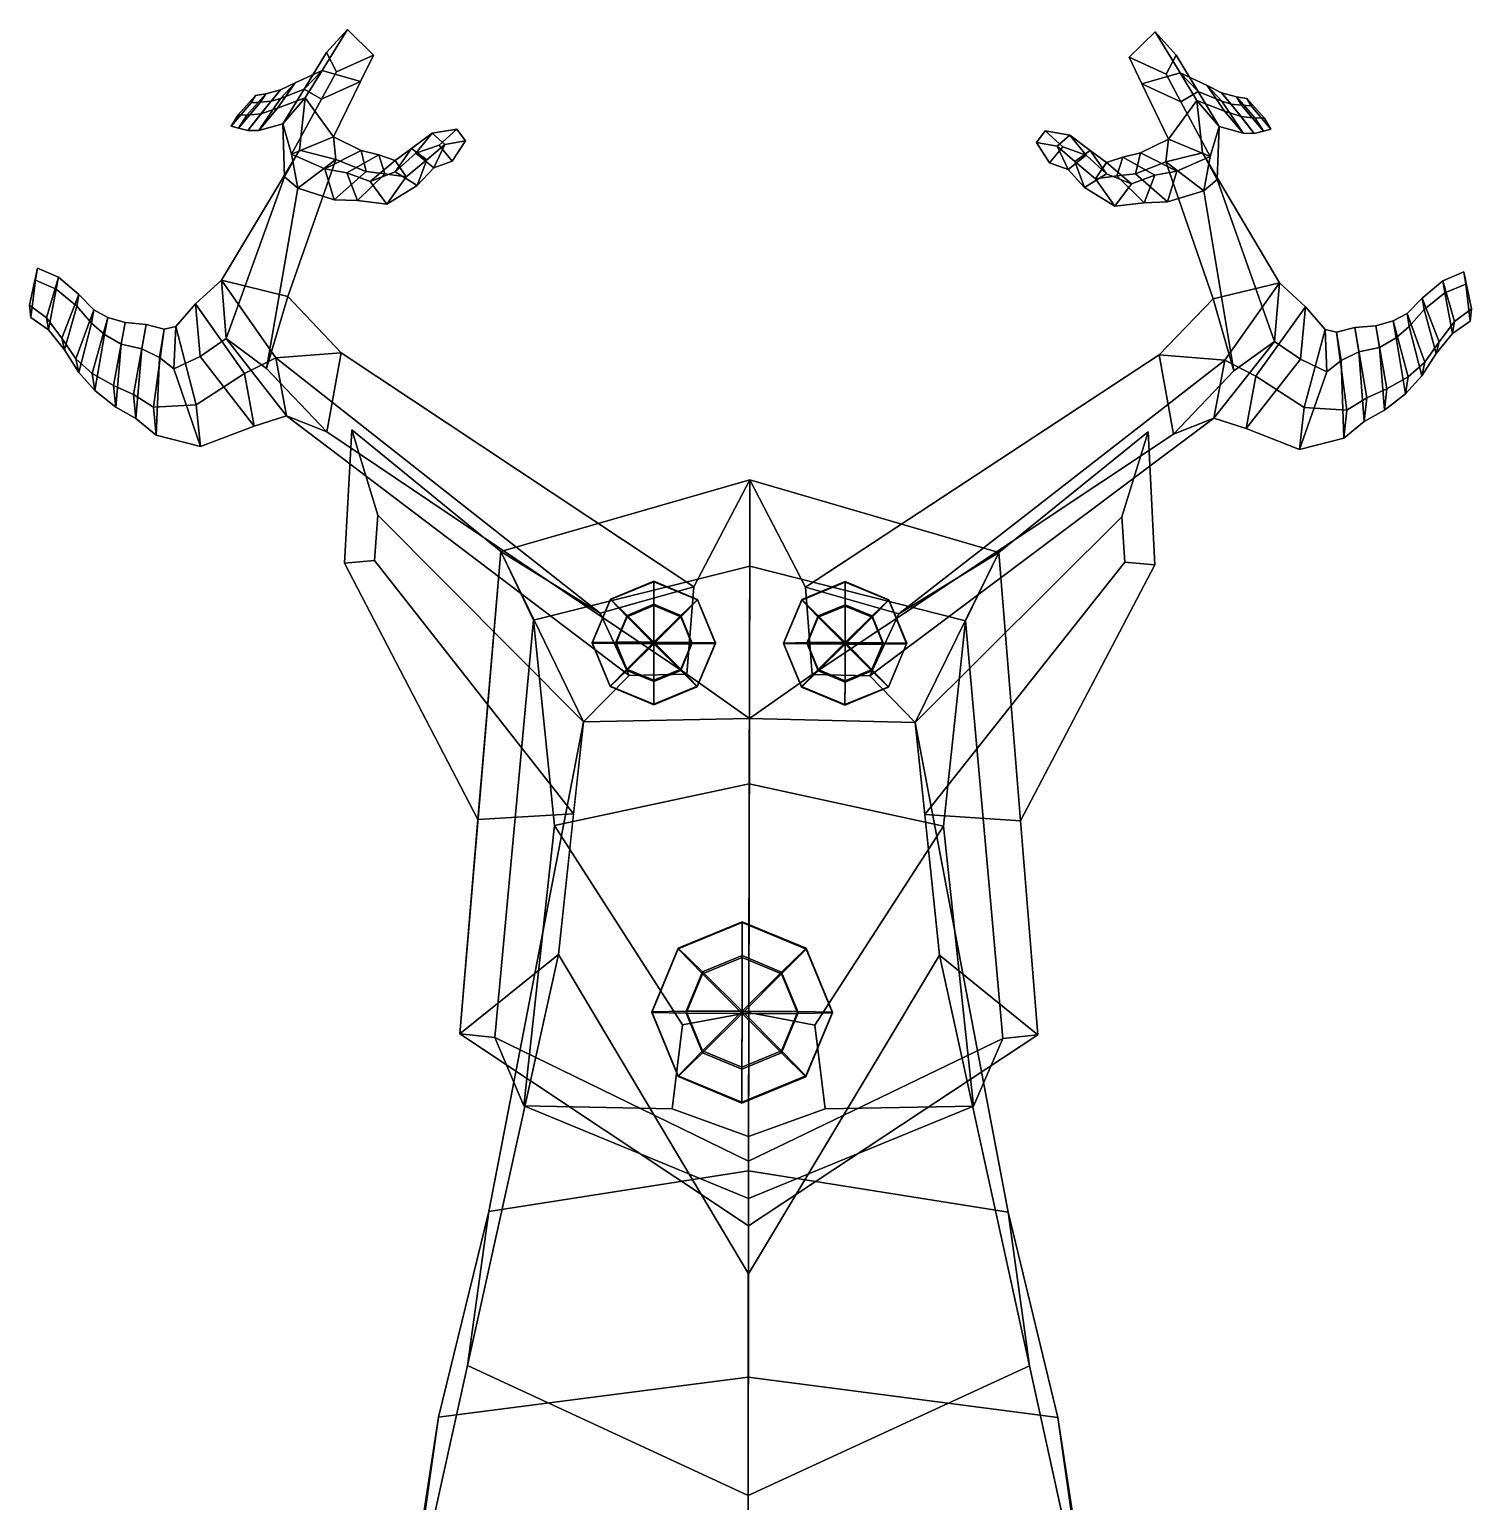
# Model space of a CAD drawing. Extents: x -89 to 89, y -151 to 321.
# Drawn here: x -88.7 to 89.3, y 138.9 to 320.6 of the extents above; entities that cross this region are included whole.
import ezdxf

# ---------------------------------------------------------------- set-up
doc = ezdxf.new("R2010")
doc.units = 0

msp = doc.modelspace()

# ---------------------------------------------------------------- linework, layer by layer
for points in [[(-52.578835, 315.559235, 165.194916), (-49.454323, 320.61853, 161.096985), (-52.056229, 317.762421, 160.235825), (-54.81488, 313.265045, 163.202072)], [(-52.578835, 315.559235, 165.194916), (-47.852501, 314.19809, 164.025726), (-46.247757, 317.461182, 161.570526), (-49.454323, 320.61853, 161.096985)], [(-49.454323, 320.61853, 161.096985), (-46.247757, 317.461182, 161.570526), (-50.83757, 315.393341, 160.120255), (-52.056229, 317.762421, 160.235825)], [(50.259056, 320.317963, 161.057587), (52.842468, 317.44928, 160.195389), (51.608246, 315.090118, 160.081543), (47.031185, 317.183014, 161.534637)], [(53.347134, 315.245483, 165.154816), (50.259056, 320.317963, 161.057587), (47.031185, 317.183014, 161.534637), (48.612766, 313.913757, 163.989624)], [(53.347134, 315.245483, 165.154816), (55.569477, 312.940826, 163.161087), (52.842468, 317.44928, 160.195389), (50.259056, 320.317963, 161.057587)], [(-54.81488, 313.265045, 163.202072), (-52.056229, 317.762421, 160.235825), (-50.83757, 315.393341, 160.120255), (-52.681908, 312.007538, 162.116974)], [(-47.852501, 314.19809, 164.025726), (-52.681908, 312.007538, 162.116974), (-50.83757, 315.393341, 160.120255), (-46.247757, 317.461182, 161.570526)], [(48.612766, 313.913757, 163.989624), (47.031185, 317.183014, 161.534637), (51.608246, 315.090118, 160.081543), (53.429085, 311.697266, 162.078018)], [(55.569477, 312.940826, 163.161087), (53.429085, 311.697266, 162.078018), (51.608246, 315.090118, 160.081543), (52.842468, 317.44928, 160.195389)], [(-54.677979, 312.159485, 167.948425), (-52.578835, 315.559235, 165.194916), (-55.901226, 314.033447, 162.919449), (-58.083767, 310.882629, 165.01384)], [(-52.578835, 315.559235, 165.194916), (-54.81488, 313.265045, 163.202072), (-57.73764, 312.10498, 160.813507), (-55.901226, 314.033447, 162.919449)], [(-51.206501, 307.37616, 169.158234), (-47.852501, 314.19809, 164.025726), (-52.578835, 315.559235, 165.194916), (-54.677979, 312.159485, 167.948425)], [(51.919472, 307.07962, 169.121841), (55.422276, 311.837341, 167.907928), (53.347134, 315.245483, 165.154816), (48.612766, 313.913757, 163.989624)], [(55.422276, 311.837341, 167.907928), (58.821674, 310.542175, 164.971344), (56.661003, 313.701874, 162.877411), (53.347134, 315.245483, 165.154816)], [(53.347134, 315.245483, 165.154816), (56.661003, 313.701874, 162.877411), (58.48621, 311.765076, 160.770813), (55.569477, 312.940826, 163.161087)], [(-61.885632, 310.022827, 158.020035), (-59.526768, 312.651672, 157.80246), (-60.833206, 312.44516, 153.889771), (-62.974499, 310.088745, 153.960861)], [(-60.147625, 310.215973, 162.54071), (-57.712807, 313.150574, 161.582352), (-59.526768, 312.651672, 157.80246), (-61.885632, 310.022827, 158.020035)], [(-59.526768, 312.651672, 157.80246), (-60.183968, 311.625031, 155.338898), (-61.345768, 311.566925, 151.634689), (-60.833206, 312.44516, 153.889771)], [(-54.81488, 313.265045, 163.202072), (-57.448673, 308.970367, 166.034409), (-60.416702, 308.155334, 162.883591), (-57.73764, 312.10498, 160.813507)], [(-57.712807, 313.150574, 161.582352), (-58.873638, 311.748535, 159.129379), (-60.183968, 311.625031, 155.338898), (-59.526768, 312.651672, 157.80246)], [(-58.083767, 310.882629, 165.01384), (-55.901226, 314.033447, 162.919449), (-57.712807, 313.150574, 161.582352), (-60.147625, 310.215973, 162.54071)], [(-55.901226, 314.033447, 162.919449), (-57.73764, 312.10498, 160.813507), (-58.873638, 311.748535, 159.129379), (-57.712807, 313.150574, 161.582352)], [(-56.367519, 305.239929, 166.107712), (-57.448673, 308.970367, 166.034409), (-54.81488, 313.265045, 163.202072), (-52.681908, 312.007538, 162.116974)], [(-51.206501, 307.37616, 169.158234), (-56.367519, 305.239929, 166.107712), (-52.681908, 312.007538, 162.116974), (-47.852501, 314.19809, 164.025726)], [(51.919472, 307.07962, 169.121841), (48.612766, 313.913757, 163.989624), (53.429085, 311.697266, 162.078018), (57.068794, 304.916473, 166.068466)], [(57.068794, 304.916473, 166.068466), (53.429085, 311.697266, 162.078018), (55.569477, 312.940826, 163.161087), (58.173656, 308.635986, 165.993057)], [(55.569477, 312.940826, 163.161087), (58.48621, 311.765076, 160.770813), (61.13842, 307.804932, 162.840439), (58.173656, 308.635986, 165.993057)], [(58.821674, 310.542175, 164.971344), (60.882797, 309.86441, 162.496979), (58.467678, 312.809479, 161.539276), (56.661003, 313.701874, 162.877411)], [(56.661003, 313.701874, 162.877411), (58.467678, 312.809479, 161.539276), (59.620972, 311.402466, 159.085999), (58.48621, 311.765076, 160.770813)], [(60.882797, 309.86441, 162.496979), (62.622433, 309.661499, 157.975143), (60.280846, 312.300598, 157.758255), (58.467678, 312.809479, 161.539276)], [(58.467678, 312.809479, 161.539276), (60.280846, 312.300598, 157.758255), (60.932941, 311.271484, 155.294617), (59.620972, 311.402466, 159.085999)], [(-63.809101, 308.693298, 151.391235), (-62.974499, 310.088745, 153.960861), (-60.833206, 312.44516, 153.889771), (-61.345768, 311.566925, 151.634689)], [(-60.183968, 311.625031, 155.338898), (-62.910023, 308.413055, 155.231567), (-63.809101, 308.693298, 151.391235), (-61.345768, 311.566925, 151.634689)], [(-58.873638, 311.748535, 159.129379), (-61.750893, 308.127899, 159.863159), (-62.910023, 308.413055, 155.231567), (-60.183968, 311.625031, 155.338898)], [(-57.73764, 312.10498, 160.813507), (-60.416702, 308.155334, 162.883591), (-61.750893, 308.127899, 159.863159), (-58.873638, 311.748535, 159.129379)], [(-60.416702, 308.155334, 162.883591), (-58.083767, 310.882629, 165.01384), (-60.147625, 310.215973, 162.54071), (-61.750893, 308.127899, 159.863159)], [(-57.448673, 308.970367, 166.034409), (-54.677979, 312.159485, 167.948425), (-58.083767, 310.882629, 165.01384), (-60.416702, 308.155334, 162.883591)], [(-55.390427, 305.698425, 172.472427), (-54.677979, 312.159485, 167.948425), (-57.448673, 308.970367, 166.034409), (-57.228592, 302.418732, 169.626251)], [(-55.390427, 305.698425, 172.472427), (-50.8848, 304.55246, 171.488922), (-51.206501, 307.37616, 169.158234), (-54.677979, 312.159485, 167.948425)], [(56.090675, 305.379852, 172.433685), (55.422276, 311.837341, 167.907928), (51.919472, 307.07962, 169.121841), (51.578548, 304.260925, 171.453659)], [(56.090675, 305.379852, 172.433685), (57.910053, 302.093933, 169.587402), (58.173656, 308.635986, 165.993057), (55.422276, 311.837341, 167.907928)], [(58.173656, 308.635986, 165.993057), (61.13842, 307.804932, 162.840439), (58.821674, 310.542175, 164.971344), (55.422276, 311.837341, 167.907928)], [(58.48621, 311.765076, 160.770813), (59.620972, 311.402466, 159.085999), (62.474323, 307.769836, 159.819107), (61.13842, 307.804932, 162.840439)], [(59.620972, 311.402466, 159.085999), (60.932941, 311.271484, 155.294617), (63.638195, 308.048065, 155.186569), (62.474323, 307.769836, 159.819107)], [(62.622433, 309.661499, 157.975143), (63.714321, 309.721039, 153.915176), (61.588486, 312.086792, 153.844711), (60.280846, 312.300598, 157.758255)], [(60.280846, 312.300598, 157.758255), (61.588486, 312.086792, 153.844711), (62.09676, 311.206757, 151.589615), (60.932941, 311.271484, 155.294617)], [(60.932941, 311.271484, 155.294617), (62.09676, 311.206757, 151.589615), (64.541496, 308.322754, 151.34552), (63.638195, 308.048065, 155.186569)], [(64.541496, 308.322754, 151.34552), (62.09676, 311.206757, 151.589615), (61.588486, 312.086792, 153.844711), (63.714321, 309.721039, 153.915176)], [(-62.910023, 308.413055, 155.231567), (-61.885632, 310.022827, 158.020035), (-62.974499, 310.088745, 153.960861), (-63.809101, 308.693298, 151.391235)], [(-61.750893, 308.127899, 159.863159), (-60.147625, 310.215973, 162.54071), (-61.885632, 310.022827, 158.020035), (-62.910023, 308.413055, 155.231567)], [(61.13842, 307.804932, 162.840439), (62.474323, 307.769836, 159.819107), (60.882797, 309.86441, 162.496979), (58.821674, 310.542175, 164.971344)], [(62.474323, 307.769836, 159.819107), (63.638195, 308.048065, 155.186569), (62.622433, 309.661499, 157.975143), (60.882797, 309.86441, 162.496979)], [(63.638195, 308.048065, 155.186569), (64.541496, 308.322754, 151.34552), (63.714321, 309.721039, 153.915176), (62.622433, 309.661499, 157.975143)], [(-57.228592, 302.418732, 169.626251), (-57.448673, 308.970367, 166.034409), (-56.367519, 305.239929, 166.107712), (-55.602177, 301.008209, 168.407242)], [(-56.367519, 305.239929, 166.107712), (-51.206501, 307.37616, 169.158234), (-47.755199, 305.6745, 167.696136), (-52.259769, 303.415405, 164.973358)], [(-51.206501, 307.37616, 169.158234), (-50.8848, 304.55246, 171.488922), (-47.139465, 303.076294, 169.648743), (-47.755199, 305.6745, 167.696136)], [(-43.559719, 303.054138, 161.740677), (-41.542686, 305.912262, 164.018616), (-38.988976, 307.799622, 162.097717), (-41.029621, 305.33432, 160.129272)], [(-41.542686, 305.912262, 164.018616), (-39.645752, 304.534088, 164.588745), (-37.450306, 306.406433, 162.735474), (-38.988976, 307.799622, 162.097717)], [(-41.029621, 305.33432, 160.129272), (-38.988976, 307.799622, 162.097717), (-35.969002, 308.310608, 160.337677), (-38.137436, 306.326019, 158.665497)], [(-38.988976, 307.799622, 162.097717), (-37.450306, 306.406433, 162.735474), (-34.895378, 306.874878, 161.114395), (-35.969002, 308.310608, 160.337677)], [(-36.51886, 304.375671, 159.209793), (-38.137436, 306.326019, 158.665497), (-35.969002, 308.310608, 160.337677), (-34.895378, 306.874878, 161.114395)], [(37.219254, 304.166168, 159.184479), (35.6105, 306.672577, 161.089645), (36.693775, 308.100983, 160.311844), (38.850521, 306.105652, 158.638611)], [(39.709309, 307.573029, 162.06987), (36.693775, 308.100983, 160.311844), (35.6105, 306.672577, 161.089645), (38.161388, 306.18985, 162.709045)], [(41.735443, 305.098206, 160.100601), (38.850521, 306.105652, 158.638611), (36.693775, 308.100983, 160.311844), (39.709309, 307.573029, 162.06987)], [(42.249763, 305.672668, 163.989456), (39.709309, 307.573029, 162.06987), (38.161388, 306.18985, 162.709045), (40.343807, 304.30658, 164.561218)], [(44.250126, 302.805817, 161.710907), (41.735443, 305.098206, 160.100601), (39.709309, 307.573029, 162.06987), (42.249763, 305.672668, 163.989456)], [(57.910053, 302.093933, 169.587402), (56.275646, 300.694366, 168.36998), (57.068794, 304.916473, 166.068466), (58.173656, 308.635986, 165.993057)], [(-65.030396, 289.674286, 183.708664), (-56.829594, 287.664795, 185.447632), (-50.8848, 304.55246, 171.488922), (-55.390427, 305.698425, 172.472427)], [(-64.426659, 282.445557, 180.589401), (-65.030396, 289.674286, 183.708664), (-55.390427, 305.698425, 172.472427), (-57.228592, 302.418732, 169.626251)], [(-52.259769, 303.415405, 164.973358), (-47.755199, 305.6745, 167.696136), (-45.583359, 305.131348, 166.570511), (-49.536133, 302.904541, 164.122971)], [(-47.755199, 305.6745, 167.696136), (-47.139465, 303.076294, 169.648743), (-44.834003, 302.779755, 168.235428), (-45.583359, 305.131348, 166.570511)], [(-46.652996, 301.82608, 163.313858), (-43.564384, 304.442108, 165.580505), (-41.542686, 305.912262, 164.018616), (-43.559719, 303.054138, 161.740677)], [(-43.564384, 304.442108, 165.580505), (-42.21994, 302.424286, 166.72229), (-39.645752, 304.534088, 164.588745), (-41.542686, 305.912262, 164.018616)], [(-38.802254, 303.530884, 160.423752), (-41.029621, 305.33432, 160.129272), (-38.137436, 306.326019, 158.665497), (-36.51886, 304.375671, 159.209793)], [(-39.645752, 304.534088, 164.588745), (-40.864483, 301.332092, 161.882584), (-38.802254, 303.530884, 160.423752), (-37.450306, 306.406433, 162.735474)], [(-37.450306, 306.406433, 162.735474), (-38.802254, 303.530884, 160.423752), (-36.51886, 304.375671, 159.209793), (-34.895378, 306.874878, 161.114395)], [(38.161388, 306.18985, 162.709045), (35.6105, 306.672577, 161.089645), (37.219254, 304.166168, 159.184479), (39.496536, 303.309052, 160.397095)], [(39.496536, 303.309052, 160.397095), (37.219254, 304.166168, 159.184479), (38.850521, 306.105652, 158.638611), (41.735443, 305.098206, 160.100601)], [(40.343807, 304.30658, 164.561218), (38.161388, 306.18985, 162.709045), (39.496536, 303.309052, 160.397095), (41.544071, 301.100677, 161.855072)], [(44.261185, 304.192413, 165.550323), (42.249763, 305.672668, 163.989456), (40.343807, 304.30658, 164.561218), (42.903439, 302.184143, 166.693573)], [(47.334721, 301.561615, 163.282333), (44.250126, 302.805817, 161.710907), (42.249763, 305.672668, 163.989456), (44.261185, 304.192413, 165.550323)], [(48.458385, 305.399628, 167.662704), (46.283855, 304.869476, 166.538757), (45.518761, 302.524475, 168.204849), (47.82518, 302.807648, 169.616501)], [(52.95034, 303.117462, 164.937561), (50.224064, 302.622681, 164.089172), (46.283855, 304.869476, 166.538757), (48.458385, 305.399628, 167.662704)], [(51.919472, 307.07962, 169.121841), (48.458385, 305.399628, 167.662704), (47.82518, 302.807648, 169.616501), (51.578548, 304.260925, 171.453659)], [(57.068794, 304.916473, 166.068466), (52.95034, 303.117462, 164.937561), (48.458385, 305.399628, 167.662704), (51.919472, 307.07962, 169.121841)], [(65.627106, 289.324036, 183.66951), (56.090675, 305.379852, 172.433685), (51.578548, 304.260925, 171.453659), (57.413879, 287.361176, 185.414047)], [(64.983475, 282.109528, 180.553314), (57.910053, 302.093933, 169.587402), (56.090675, 305.379852, 172.433685), (65.627106, 289.324036, 183.66951)], [(-59.443176, 278.754913, 180.513336), (-55.602177, 301.008209, 168.407242), (-50.8848, 304.55246, 171.488922), (-56.829594, 287.664795, 185.447632)], [(-55.602177, 301.008209, 168.407242), (-56.367519, 305.239929, 166.107712), (-52.259769, 303.415405, 164.973358), (-51.117065, 299.601807, 166.820999)], [(-50.8848, 304.55246, 171.488922), (-55.602177, 301.008209, 168.407242), (-51.117065, 299.601807, 166.820999), (-47.139465, 303.076294, 169.648743)], [(-49.536133, 302.904541, 164.122971), (-45.583359, 305.131348, 166.570511), (-43.564384, 304.442108, 165.580505), (-46.652996, 301.82608, 163.313858)], [(-45.583359, 305.131348, 166.570511), (-44.834003, 302.779755, 168.235428), (-42.21994, 302.424286, 166.72229), (-43.564384, 304.442108, 165.580505)], [(-42.21994, 302.424286, 166.72229), (-44.597202, 299.053223, 164.168045), (-40.864483, 301.332092, 161.882584), (-39.645752, 304.534088, 164.588745)], [(-40.864483, 301.332092, 161.882584), (-43.559719, 303.054138, 161.740677), (-41.029621, 305.33432, 160.129272), (-38.802254, 303.530884, 160.423752)], [(41.544071, 301.100677, 161.855072), (39.496536, 303.309052, 160.397095), (41.735443, 305.098206, 160.100601), (44.250126, 302.805817, 161.710907)], [(42.903439, 302.184143, 166.693573), (40.343807, 304.30658, 164.561218), (41.544071, 301.100677, 161.855072), (45.261261, 298.80307, 164.138672)], [(46.283855, 304.869476, 166.538757), (44.261185, 304.192413, 165.550323), (42.903439, 302.184143, 166.693573), (45.518761, 302.524475, 168.204849)], [(50.224064, 302.622681, 164.089172), (47.334721, 301.561615, 163.282333), (44.261185, 304.192413, 165.550323), (46.283855, 304.869476, 166.538757)], [(51.578548, 304.260925, 171.453659), (47.82518, 302.807648, 169.616501), (51.782856, 299.314728, 166.78717), (56.275646, 300.694366, 168.36998)], [(59.979404, 278.449951, 180.481262), (57.413879, 287.361176, 185.414047), (51.578548, 304.260925, 171.453659), (56.275646, 300.694366, 168.36998)], [(56.275646, 300.694366, 168.36998), (51.782856, 299.314728, 166.78717), (52.95034, 303.117462, 164.937561), (57.068794, 304.916473, 166.068466)], [(-64.426659, 282.445557, 180.589401), (-57.228592, 302.418732, 169.626251), (-55.602177, 301.008209, 168.407242), (-59.443176, 278.754913, 180.513336)], [(-51.117065, 299.601807, 166.820999), (-52.259769, 303.415405, 164.973358), (-49.536133, 302.904541, 164.122971), (-48.240219, 299.498474, 165.64711)], [(-47.139465, 303.076294, 169.648743), (-51.117065, 299.601807, 166.820999), (-48.240219, 299.498474, 165.64711), (-44.834003, 302.779755, 168.235428)], [(-48.240219, 299.498474, 165.64711), (-49.536133, 302.904541, 164.122971), (-46.652996, 301.82608, 163.313858), (-44.597202, 299.053223, 164.168045)], [(-44.834003, 302.779755, 168.235428), (-48.240219, 299.498474, 165.64711), (-44.597202, 299.053223, 164.168045), (-42.21994, 302.424286, 166.72229)], [(-44.597202, 299.053223, 164.168045), (-46.652996, 301.82608, 163.313858), (-43.559719, 303.054138, 161.740677), (-40.864483, 301.332092, 161.882584)], [(45.261261, 298.80307, 164.138672), (41.544071, 301.100677, 161.855072), (44.250126, 302.805817, 161.710907), (47.334721, 301.561615, 163.282333)], [(45.518761, 302.524475, 168.204849), (42.903439, 302.184143, 166.693573), (45.261261, 298.80307, 164.138672), (48.906101, 299.22757, 165.615204)], [(48.906101, 299.22757, 165.615204), (45.261261, 298.80307, 164.138672), (47.334721, 301.561615, 163.282333), (50.224064, 302.622681, 164.089172)], [(47.82518, 302.807648, 169.616501), (45.518761, 302.524475, 168.204849), (48.906101, 299.22757, 165.615204), (51.782856, 299.314728, 166.78717)], [(51.782856, 299.314728, 166.78717), (48.906101, 299.22757, 165.615204), (50.224064, 302.622681, 164.089172), (52.95034, 303.117462, 164.937561)], [(64.983475, 282.109528, 180.553314), (59.979404, 278.449951, 180.481262), (56.275646, 300.694366, 168.36998), (57.910053, 302.093933, 169.587402)], [(-88.72921, 286.576263, 157.649155), (-87.727791, 291.159851, 157.286102), (-88.000633, 289.647186, 155.003967), (-88.547554, 285.069702, 155.075562)], [(-86.63237, 285.02887, 160.738403), (-85.151306, 290.043121, 160.717484), (-87.727791, 291.159851, 157.286102), (-88.72921, 286.576263, 157.649155)], [(-85.151306, 290.043121, 160.717484), (-85.426353, 288.54364, 158.067795), (-88.000633, 289.647186, 155.003967), (-87.727791, 291.159851, 157.286102)], [(-85.426353, 288.54364, 158.067795), (-86.38575, 283.519196, 157.792557), (-88.547554, 285.069702, 155.075562), (-88.000633, 289.647186, 155.003967)], [(-84.74025, 282.497192, 164.409348), (-82.641449, 287.889801, 164.919449), (-85.151306, 290.043121, 160.717484), (-86.63237, 285.02887, 160.738403)], [(-82.641449, 287.889801, 164.919449), (-82.881332, 286.473297, 161.841919), (-85.426353, 288.54364, 158.067795), (-85.151306, 290.043121, 160.717484)], [(-58.329029, 280.076691, 190.416092), (-65.030396, 289.674286, 183.708664), (-68.218842, 286.749573, 182.323441), (-62.173672, 278.123352, 188.363007)], [(-65.030396, 289.674286, 183.708664), (-64.426659, 282.445557, 180.589401), (-67.670708, 280.24176, 179.521393), (-68.218842, 286.749573, 182.323441)], [(-58.329029, 280.076691, 190.416092), (-50.222656, 280.701721, 190.817795), (-56.829594, 287.664795, 185.447632), (-65.030396, 289.674286, 183.708664)], [(58.867928, 279.775391, 190.38414), (65.627106, 289.324036, 183.66951), (57.413879, 287.361176, 185.414047), (50.76495, 280.441376, 190.790085)], [(58.867928, 279.775391, 190.38414), (62.702698, 277.805267, 188.329666), (68.799294, 286.386963, 182.283539), (65.627106, 289.324036, 183.66951)], [(65.627106, 289.324036, 183.66951), (68.799294, 286.386963, 182.283539), (68.215591, 279.892456, 179.484329), (64.983475, 282.109528, 180.553314)], [(85.304939, 282.056091, 164.36203), (87.213493, 284.572876, 160.688812), (85.762001, 289.584991, 160.666245), (83.237251, 287.449127, 164.870728)], [(83.237251, 287.449127, 164.870728), (85.762001, 289.584991, 160.666245), (86.029518, 288.087036, 158.017136), (83.470398, 286.034149, 161.793762)], [(87.213493, 284.572876, 160.688812), (89.320915, 286.10611, 157.597595), (88.346931, 290.68573, 157.232773), (85.762001, 289.584991, 160.666245)], [(85.762001, 289.584991, 160.666245), (88.346931, 290.68573, 157.232773), (88.611931, 289.174713, 154.951248), (86.029518, 288.087036, 158.017136)], [(86.029518, 288.087036, 158.017136), (88.611931, 289.174713, 154.951248), (89.131714, 284.60376, 155.024887), (86.959557, 283.067596, 157.743851)], [(89.320915, 286.10611, 157.597595), (89.131714, 284.60376, 155.024887), (88.611931, 289.174713, 154.951248), (88.346931, 290.68573, 157.232773)], [(-82.881332, 286.473297, 161.841919), (-84.38224, 281.042358, 161.039413), (-86.38575, 283.519196, 157.792557), (-85.426353, 288.54364, 158.067795)], [(-83.002647, 279.948334, 167.966888), (-80.768929, 285.987671, 168.411423), (-82.641449, 287.889801, 164.919449), (-84.74025, 282.497192, 164.409348)], [(-80.768929, 285.987671, 168.411423), (-81.053062, 284.356903, 165.020096), (-82.881332, 286.473297, 161.841919), (-82.641449, 287.889801, 164.919449)], [(-50.222656, 280.701721, 190.817795), (-52.016289, 270.926941, 184.702454), (-59.443176, 278.754913, 180.513336), (-56.829594, 287.664795, 185.447632)], [(50.76495, 280.441376, 190.790085), (57.413879, 287.361176, 185.414047), (59.979404, 278.449951, 180.481262), (52.508068, 270.669678, 184.676605)], [(83.55114, 279.521149, 167.921707), (85.304939, 282.056091, 164.36203), (83.237251, 287.449127, 164.870728), (81.351868, 285.560425, 168.36467)], [(81.351868, 285.560425, 168.36467), (83.237251, 287.449127, 164.870728), (83.470398, 286.034149, 161.793762), (81.628235, 283.931305, 164.973969)], [(83.470398, 286.034149, 161.793762), (86.029518, 288.087036, 158.017136), (86.959557, 283.067596, 157.743851), (84.940231, 280.606079, 160.993011)], [(-86.38575, 283.519196, 157.792557), (-86.63237, 285.02887, 160.738403), (-88.72921, 286.576263, 157.649155), (-88.547554, 285.069702, 155.075562)], [(-81.053062, 284.356903, 165.020096), (-82.626167, 278.281586, 164.242462), (-84.38224, 281.042358, 161.039413), (-82.881332, 286.473297, 161.841919)], [(-80.970772, 278.148468, 171.218933), (-79.060997, 285.059387, 171.058777), (-80.768929, 285.987671, 168.411423), (-83.002647, 279.948334, 167.966888)], [(-79.060997, 285.059387, 171.058777), (-79.450218, 282.940552, 167.46109), (-81.053062, 284.356903, 165.020096), (-80.768929, 285.987671, 168.411423)], [(-68.218842, 286.749573, 182.323441), (-67.670708, 280.24176, 179.521393), (-70.921997, 278.701263, 177.930908), (-70.674255, 283.961761, 181.557922)], [(-62.173672, 278.123352, 188.363007), (-68.218842, 286.749573, 182.323441), (-70.674255, 283.961761, 181.557922), (-68.124374, 274.276947, 185.932877)], [(62.702698, 277.805267, 188.329666), (68.63343, 273.934906, 185.897812), (71.239113, 283.59079, 181.517746), (68.799294, 286.386963, 182.283539)], [(68.799294, 286.386963, 182.283539), (71.239113, 283.59079, 181.517746), (71.458984, 278.337921, 177.892715), (68.215591, 279.892456, 179.484329)], [(81.507652, 277.735077, 171.175659), (83.55114, 279.521149, 167.921707), (81.351868, 285.560425, 168.36467), (79.637245, 284.642761, 171.013428)], [(79.637245, 284.642761, 171.013428), (81.351868, 285.560425, 168.36467), (81.628235, 283.931305, 164.973969), (80.01606, 282.525909, 167.416504)], [(81.628235, 283.931305, 164.973969), (83.470398, 286.034149, 161.793762), (84.940231, 280.606079, 160.993011), (83.167007, 277.85965, 164.198273)], [(86.959557, 283.067596, 157.743851), (89.131714, 284.60376, 155.024887), (89.320915, 286.10611, 157.597595), (87.213493, 284.572876, 160.688812)], [(-84.38224, 281.042358, 161.039413), (-84.74025, 282.497192, 164.409348), (-86.63237, 285.02887, 160.738403), (-86.38575, 283.519196, 157.792557)], [(-79.450218, 282.940552, 167.46109), (-80.649712, 276.021942, 167.205612), (-82.626167, 278.281586, 164.242462), (-81.053062, 284.356903, 165.020096)], [(-78.337883, 276.657898, 174.77124), (-76.928848, 284.450226, 173.882416), (-79.060997, 285.059387, 171.058777), (-80.970772, 278.148468, 171.218933)], [(-76.928848, 284.450226, 173.882416), (-77.401283, 281.757843, 170.108704), (-79.450218, 282.940552, 167.46109), (-79.060997, 285.059387, 171.058777)], [(-75.891518, 275.540009, 177.887329), (-74.325867, 284.197998, 176.899719), (-76.928848, 284.450226, 173.882416), (-78.337883, 276.657898, 174.77124)], [(-74.325867, 284.197998, 176.899719), (-74.85083, 281.206543, 172.706696), (-77.401283, 281.757843, 170.108704), (-76.928848, 284.450226, 173.882416)], [(-73.398621, 273.977081, 181.397995), (-72.087601, 283.612701, 179.913422), (-74.325867, 284.197998, 176.899719), (-75.891518, 275.540009, 177.887329)], [(-72.087601, 283.612701, 179.913422), (-72.675049, 280.102753, 175.393356), (-74.85083, 281.206543, 172.706696), (-74.325867, 284.197998, 176.899719)], [(-68.124374, 274.276947, 185.932877), (-70.674255, 283.961761, 181.557922), (-72.087601, 283.612701, 179.913422), (-73.398621, 273.977081, 181.397995)], [(-70.674255, 283.961761, 181.557922), (-70.921997, 278.701263, 177.930908), (-72.675049, 280.102753, 175.393356), (-72.087601, 283.612701, 179.913422)], [(68.63343, 273.934906, 185.897812), (73.907997, 273.609253, 181.360367), (72.651268, 283.234985, 179.872604), (71.239113, 283.59079, 181.517746)], [(71.239113, 283.59079, 181.517746), (72.651268, 283.234985, 179.872604), (73.221046, 279.728027, 175.353683), (71.458984, 278.337921, 177.892715)], [(73.907997, 273.609253, 181.360367), (76.41095, 275.157013, 177.847794), (74.894325, 283.807617, 176.857407), (72.651268, 283.234985, 179.872604)], [(72.651268, 283.234985, 179.872604), (74.894325, 283.807617, 176.857407), (75.404305, 280.818817, 172.665375), (73.221046, 279.728027, 175.353683)], [(76.41095, 275.157013, 177.847794), (78.864868, 276.260559, 174.729996), (77.500214, 284.045868, 173.838531), (74.894325, 283.807617, 176.857407)], [(74.894325, 283.807617, 176.857407), (77.500214, 284.045868, 173.838531), (77.959099, 281.355988, 170.065765), (75.404305, 280.818817, 172.665375)], [(78.864868, 276.260559, 174.729996), (81.507652, 277.735077, 171.175659), (79.637245, 284.642761, 171.013428), (77.500214, 284.045868, 173.838531)], [(77.500214, 284.045868, 173.838531), (79.637245, 284.642761, 171.013428), (80.01606, 282.525909, 167.416504), (77.959099, 281.355988, 170.065765)], [(80.01606, 282.525909, 167.416504), (81.628235, 283.931305, 164.973969), (83.167007, 277.85965, 164.198273), (81.176575, 275.614349, 167.163467)], [(84.940231, 280.606079, 160.993011), (86.959557, 283.067596, 157.743851), (87.213493, 284.572876, 160.688812), (85.304939, 282.056091, 164.36203)], [(-82.626167, 278.281586, 164.242462), (-83.002647, 279.948334, 167.966888), (-84.74025, 282.497192, 164.409348), (-84.38224, 281.042358, 161.039413)], [(-77.401283, 281.757843, 170.108704), (-78.054375, 273.987183, 170.483551), (-80.649712, 276.021942, 167.205612), (-79.450218, 282.940552, 167.46109)], [(-74.85083, 281.206543, 172.706696), (-75.576515, 272.572662, 173.123215), (-78.054375, 273.987183, 170.483551), (-77.401283, 281.757843, 170.108704)], [(-64.426659, 282.445557, 180.589401), (-57.007404, 272.89505, 185.926865), (-60.980515, 271.657379, 184.327469), (-67.670708, 280.24176, 179.521393)], [(-57.007404, 272.89505, 185.926865), (-64.426659, 282.445557, 180.589401), (-59.443176, 278.754913, 180.513336), (-52.016289, 270.926941, 184.702454)], [(57.509144, 272.610504, 185.897919), (52.508068, 270.669678, 184.676605), (59.979404, 278.449951, 180.481262), (64.983475, 282.109528, 180.553314)], [(64.983475, 282.109528, 180.553314), (68.215591, 279.892456, 179.484329), (61.47625, 271.35495, 184.296951), (57.509144, 272.610504, 185.897919)], [(77.959099, 281.355988, 170.065765), (80.01606, 282.525909, 167.416504), (81.176575, 275.614349, 167.163467), (78.568581, 273.596375, 170.443619)], [(83.167007, 277.85965, 164.198273), (84.940231, 280.606079, 160.993011), (85.304939, 282.056091, 164.36203), (83.55114, 279.521149, 167.921707)], [(-80.649712, 276.021942, 167.205612), (-80.970772, 278.148468, 171.218933), (-83.002647, 279.948334, 167.966888), (-82.626167, 278.281586, 164.242462)], [(-72.675049, 280.102753, 175.393356), (-73.074211, 270.508057, 176.213715), (-75.576515, 272.572662, 173.123215), (-74.85083, 281.206543, 172.706696)], [(-70.921997, 278.701263, 177.930908), (-67.59137, 269.10849, 181.329071), (-73.074211, 270.508057, 176.213715), (-72.675049, 280.102753, 175.393356)], [(-67.670708, 280.24176, 179.521393), (-60.980515, 271.657379, 184.327469), (-67.59137, 269.10849, 181.329071), (-70.921997, 278.701263, 177.930908)], [(-57.007404, 272.89505, 185.926865), (-58.329029, 280.076691, 190.416092), (-62.173672, 278.123352, 188.363007), (-60.980515, 271.657379, 184.327469)], [(-58.329029, 280.076691, 190.416092), (-18.24991, 248.562119, 206.808167), (-6.712214, 251.803436, 206.900864), (-50.222656, 280.701721, 190.817795)], [(-18.24991, 248.562119, 206.808167), (-58.329029, 280.076691, 190.416092), (-57.007404, 272.89505, 185.926865), (-14.67393, 240.870224, 199.302902)], [(-6.712214, 251.803436, 206.900864), (-7.556088, 241.030151, 196.368317), (-52.016289, 270.926941, 184.702454), (-50.222656, 280.701721, 190.817795)], [(7.09971, 251.772583, 206.898117), (50.76495, 280.441376, 190.790085), (52.508068, 270.669678, 184.676605), (7.897218, 240.997772, 196.365631)], [(7.09971, 251.772583, 206.898117), (18.62212, 248.481323, 206.801102), (58.867928, 279.775391, 190.38414), (50.76495, 280.441376, 190.790085)], [(68.215591, 279.892456, 179.484329), (71.458984, 278.337921, 177.892715), (68.074707, 268.777588, 181.296204), (61.47625, 271.35495, 184.296951)], [(73.221046, 279.728027, 175.353683), (75.404305, 280.818817, 172.665375), (76.081863, 272.196747, 173.085114), (73.567101, 270.148132, 176.177673)], [(75.404305, 280.818817, 172.665375), (77.959099, 281.355988, 170.065765), (78.568581, 273.596375, 170.443619), (76.081863, 272.196747, 173.085114)], [(-78.054375, 273.987183, 170.483551), (-78.337883, 276.657898, 174.77124), (-80.970772, 278.148468, 171.218933), (-80.649712, 276.021942, 167.205612)], [(-60.980515, 271.657379, 184.327469), (-62.173672, 278.123352, 188.363007), (-68.124374, 274.276947, 185.932877), (-67.59137, 269.10849, 181.329071)], [(18.62212, 248.481323, 206.801102), (15.013423, 240.808105, 199.29776), (57.509144, 272.610504, 185.897919), (58.867928, 279.775391, 190.38414)], [(57.509144, 272.610504, 185.897919), (61.47625, 271.35495, 184.296951), (62.702698, 277.805267, 188.329666), (58.867928, 279.775391, 190.38414)], [(71.458984, 278.337921, 177.892715), (73.221046, 279.728027, 175.353683), (73.567101, 270.148132, 176.177673), (68.074707, 268.777588, 181.296204)], [(81.176575, 275.614349, 167.163467), (83.167007, 277.85965, 164.198273), (83.55114, 279.521149, 167.921707), (81.507652, 277.735077, 171.175659)], [(-75.576515, 272.572662, 173.123215), (-75.891518, 275.540009, 177.887329), (-78.337883, 276.657898, 174.77124), (-78.054375, 273.987183, 170.483551)], [(61.47625, 271.35495, 184.296951), (68.074707, 268.777588, 181.296204), (68.63343, 273.934906, 185.897812), (62.702698, 277.805267, 188.329666)], [(76.081863, 272.196747, 173.085114), (78.568581, 273.596375, 170.443619), (78.864868, 276.260559, 174.729996), (76.41095, 275.157013, 177.847794)], [(78.568581, 273.596375, 170.443619), (81.176575, 275.614349, 167.163467), (81.507652, 277.735077, 171.175659), (78.864868, 276.260559, 174.729996)], [(-73.074211, 270.508057, 176.213715), (-73.398621, 273.977081, 181.397995), (-75.891518, 275.540009, 177.887329), (-75.576515, 272.572662, 173.123215)], [(73.567101, 270.148132, 176.177673), (76.081863, 272.196747, 173.085114), (76.41095, 275.157013, 177.847794), (73.907997, 273.609253, 181.360367)], [(-67.59137, 269.10849, 181.329071), (-68.124374, 274.276947, 185.932877), (-73.398621, 273.977081, 181.397995), (-73.074211, 270.508057, 176.213715)], [(-14.67393, 240.870224, 199.302902), (-57.007404, 272.89505, 185.926865), (-52.016289, 270.926941, 184.702454), (-7.556088, 241.030151, 196.368317)], [(68.074707, 268.777588, 181.296204), (73.567101, 270.148132, 176.177673), (73.907997, 273.609253, 181.360367), (68.63343, 273.934906, 185.897812)], [(-48.92466, 271.171539, 199.18132), (-45.722515, 260.669952, 194.030853), (-46.112789, 255.042694, 193.974091), (-49.822807, 254.7397, 198.995392)], [(-49.822807, 254.7397, 198.995392), (-33.358509, 223.057709, 216.257721), (-30.547281, 256.166626, 216.596375), (-48.92466, 271.171539, 199.18132)], [(-45.722515, 260.669952, 194.030853), (-48.92466, 271.171539, 199.18132), (-30.547281, 256.166626, 216.596375), (-20.327011, 235.11969, 196.834991)], [(15.013423, 240.808105, 199.29776), (7.897218, 240.997772, 196.365631), (52.508068, 270.669678, 184.676605), (57.509144, 272.610504, 185.897919)], [(46.157459, 260.455017, 194.010559), (20.641865, 235.037033, 196.828415), (30.951923, 256.02597, 216.583435), (49.411549, 270.928955, 199.156876)], [(50.226639, 254.512985, 198.974777), (49.411549, 270.928955, 199.156876), (30.951923, 256.02597, 216.583435), (33.6189, 222.932938, 216.248657)], [(49.411549, 270.928955, 199.156876), (50.226639, 254.512985, 198.974777), (46.519901, 254.832458, 193.954941), (46.157459, 260.455017, 194.010559)], [(-18.24991, 248.562119, 206.808167), (-30.547281, 256.166626, 216.596375), (0.224236, 265.029144, 216.843307), (-6.712214, 251.803436, 206.900864)], [(-30.547281, 256.166626, 216.596375), (-26.49415, 247.701859, 240.295471), (0.19398, 254.370483, 240.374619), (0.224236, 265.029144, 216.843307)], [(-7.556088, 241.030151, 196.368317), (-6.712214, 251.803436, 206.900864), (0.224236, 265.029144, 216.843307), (0.159488, 235.552734, 189.112534)], [(7.897218, 240.997772, 196.365631), (0.159488, 235.552734, 189.112534), (0.224236, 265.029144, 216.843307), (7.09971, 251.772583, 206.898117)], [(30.951923, 256.02597, 216.583435), (0.224236, 265.029144, 216.843307), (0.19398, 254.370483, 240.374619), (26.851463, 247.585297, 240.285309)], [(18.62212, 248.481323, 206.801102), (7.09971, 251.772583, 206.898117), (0.224236, 265.029144, 216.843307), (30.951923, 256.02597, 216.583435)], [(-46.112789, 255.042694, 193.974091), (-45.722515, 260.669952, 194.030853), (-20.327011, 235.11969, 196.834991), (-21.553038, 223.783386, 196.745865)], [(46.519901, 254.832458, 193.954941), (21.820717, 223.702301, 196.739944), (20.641865, 235.037033, 196.828415), (46.157459, 260.455017, 194.010559)], [(-49.822807, 254.7397, 198.995392), (-46.112789, 255.042694, 193.974091), (-21.553038, 223.783386, 196.745865), (-33.358509, 223.057709, 216.257721)], [(-30.547281, 256.166626, 216.596375), (-35.594734, 196.599731, 215.983566), (-31.272024, 196.151733, 239.640945), (-26.49415, 247.701859, 240.295471)], [(-14.67393, 240.870224, 199.302902), (-20.327011, 235.11969, 196.834991), (-30.547281, 256.166626, 216.596375), (-18.24991, 248.562119, 206.808167)], [(15.013423, 240.808105, 199.29776), (18.62212, 248.481323, 206.801102), (30.951923, 256.02597, 216.583435), (20.641865, 235.037033, 196.828415)], [(50.226639, 254.512985, 198.974777), (33.6189, 222.932938, 216.248657), (21.820717, 223.702301, 196.739944), (46.519901, 254.832458, 193.954941)], [(30.951923, 256.02597, 216.583435), (26.851463, 247.585297, 240.285309), (31.434366, 196.057449, 239.635513), (35.761612, 196.492294, 215.977371)], [(0.19398, 254.370483, 240.374619), (-26.49415, 247.701859, 240.295471), (-23.885765, 222.34462, 268.879456), (0.132726, 227.479858, 269.085236)], [(0.19398, 254.370483, 240.374619), (0.132726, 227.479858, 269.085236), (24.131779, 222.255219, 268.872955), (26.851463, 247.585297, 240.285309)], [(-16.998417, 250.221497, 253.554672), (-11.619792, 252.433685, 253.581558), (-11.618793, 252.495468, 248.649567), (-16.997444, 250.28334, 248.622711)], [(-14.9509, 248.11586, 257.518555), (-11.62684, 249.483109, 257.535187), (-11.619792, 252.433685, 253.581558), (-16.998417, 250.221497, 253.554672)], [(-14.948418, 248.277893, 244.606445), (-16.997444, 250.28334, 248.622711), (-11.618793, 252.495468, 248.649567), (-11.624314, 249.645096, 244.623077)], [(-8.308621, 248.101273, 257.517273), (-6.250793, 250.197662, 253.552551), (-11.619792, 252.433685, 253.581558), (-11.62684, 249.483109, 257.535187)], [(-8.306138, 248.263336, 244.605179), (-11.624314, 249.645096, 244.623077), (-11.618793, 252.495468, 248.649567), (-6.249821, 250.259491, 248.620605)], [(-6.250793, 250.197662, 253.552551), (-6.249821, 250.259491, 248.620605), (-11.618793, 252.495468, 248.649567), (-11.619792, 252.433685, 253.581558)], [(6.615076, 250.169113, 253.550018), (11.994088, 252.380585, 253.576782), (11.995088, 252.442413, 248.644791), (6.616049, 250.230957, 248.618073)], [(8.662245, 248.064056, 257.514008), (11.986541, 249.430923, 257.530579), (11.994088, 252.380585, 253.576782), (6.615076, 250.169113, 253.550018)], [(8.664728, 248.226105, 244.601913), (6.616049, 250.230957, 248.618073), (11.995088, 252.442413, 248.644791), (11.989066, 249.592896, 244.618454)], [(15.304524, 248.049469, 257.512756), (17.3627, 250.145248, 253.547897), (11.994088, 252.380585, 253.576782), (11.986541, 249.430923, 257.530579)], [(15.307007, 248.211548, 244.600632), (11.989066, 249.592896, 244.618454), (11.995088, 252.442413, 248.644791), (17.363672, 250.207092, 248.615952)], [(17.3627, 250.145248, 253.547897), (17.363672, 250.207092, 248.615952), (11.995088, 252.442413, 248.644791), (11.994088, 252.380585, 253.576782)], [(-19.235403, 244.856674, 253.487503), (-16.998417, 250.221497, 253.554672), (-16.997444, 250.28334, 248.622711), (-19.234493, 244.91861, 248.555573)], [(-16.333418, 244.800293, 257.477051), (-14.9509, 248.11586, 257.518555), (-16.998417, 250.221497, 253.554672), (-19.235403, 244.856674, 253.487503)], [(-19.234493, 244.91861, 248.555573), (-16.997444, 250.28334, 248.622711), (-14.948418, 248.277893, 244.606445), (-16.331036, 244.962524, 244.564972)], [(-11.637, 244.771057, 259.000244), (-11.62684, 249.483109, 257.535187), (-14.9509, 248.11586, 257.518555)], [(-11.634057, 244.971588, 243.040039), (-14.948418, 248.277893, 244.606445), (-11.624314, 249.645096, 244.623077)], [(-11.637, 244.771057, 259.000244), (-8.308621, 248.101273, 257.517273), (-11.62684, 249.483109, 257.535187)], [(-11.634057, 244.971588, 243.040039), (-11.624314, 249.645096, 244.623077), (-8.306138, 248.263336, 244.605179)], [(-6.940018, 244.78009, 257.475311), (-4.036561, 244.823959, 253.484711), (-6.250793, 250.197662, 253.552551), (-8.308621, 248.101273, 257.517273)], [(-4.035652, 244.885941, 248.55278), (-6.937637, 244.942291, 244.563232), (-8.306138, 248.263336, 244.605179), (-6.249821, 250.259491, 248.620605)], [(-4.036561, 244.823959, 253.484711), (-4.035652, 244.885941, 248.55278), (-6.249821, 250.259491, 248.620605), (-6.250793, 250.197662, 253.552551)], [(4.377185, 244.805878, 253.483154), (6.615076, 250.169113, 253.550018), (6.616049, 250.230957, 248.618073), (4.378094, 244.867844, 248.551224)], [(7.27917, 244.749481, 257.472687), (8.662245, 248.064056, 257.514008), (6.615076, 250.169113, 253.550018), (4.377185, 244.805878, 253.483154)], [(4.378094, 244.867844, 248.551224), (6.616049, 250.230957, 248.618073), (8.664728, 248.226105, 244.601913), (7.281551, 244.911728, 244.560623)], [(11.97559, 244.720215, 258.995911), (11.986541, 249.430923, 257.530579), (8.662245, 248.064056, 257.514008)], [(11.978533, 244.920746, 243.03569), (8.664728, 248.226105, 244.601913), (11.989066, 249.592896, 244.618454)], [(11.97559, 244.720215, 258.995911), (15.304524, 248.049469, 257.512756), (11.986541, 249.430923, 257.530579)], [(11.978533, 244.920746, 243.03569), (11.989066, 249.592896, 244.618454), (15.307007, 248.211548, 244.600632)], [(16.672569, 244.729279, 257.470947), (19.576025, 244.773163, 253.480362), (17.3627, 250.145248, 253.547897), (15.304524, 248.049469, 257.512756)], [(19.576935, 244.835129, 248.548431), (16.674952, 244.891525, 244.558884), (15.307007, 248.211548, 244.600632), (17.363672, 250.207092, 248.615952)], [(19.576025, 244.773163, 253.480362), (19.576935, 244.835129, 248.548431), (17.363672, 250.207092, 248.615952), (17.3627, 250.145248, 253.547897)], [(-27.700369, 187.745438, 272.511627), (-23.885765, 222.34462, 268.879456), (-26.49415, 247.701859, 240.295471), (-31.272024, 196.151733, 239.640945)], [(-11.637, 244.771057, 259.000244), (-14.9509, 248.11586, 257.518555), (-16.333418, 244.800293, 257.477051)], [(-16.331036, 244.962524, 244.564972), (-14.948418, 248.277893, 244.606445), (-11.634057, 244.971588, 243.040039)], [(-11.637, 244.771057, 259.000244), (-6.940018, 244.78009, 257.475311), (-8.308621, 248.101273, 257.517273)], [(-6.937637, 244.942291, 244.563232), (-11.634057, 244.971588, 243.040039), (-8.306138, 248.263336, 244.605179)], [(11.97559, 244.720215, 258.995911), (8.662245, 248.064056, 257.514008), (7.27917, 244.749481, 257.472687)], [(7.281551, 244.911728, 244.560623), (8.664728, 248.226105, 244.601913), (11.978533, 244.920746, 243.03569)], [(11.97559, 244.720215, 258.995911), (16.672569, 244.729279, 257.470947), (15.304524, 248.049469, 257.512756)], [(16.674952, 244.891525, 244.558884), (11.978533, 244.920746, 243.03569), (15.307007, 248.211548, 244.600632)], [(27.834194, 187.668045, 272.507538), (31.434366, 196.057449, 239.635513), (26.851463, 247.585297, 240.285309), (24.131779, 222.255219, 268.872955)], [(-17.020409, 239.482483, 253.419418), (-19.235403, 244.856674, 253.487503), (-19.234493, 244.91861, 248.555573), (-17.01956, 239.544586, 248.487503)], [(-17.020409, 239.482483, 253.419418), (-14.964525, 241.478882, 257.434967), (-16.333418, 244.800293, 257.477051), (-19.235403, 244.856674, 253.487503)], [(-17.01956, 239.544586, 248.487503), (-19.234493, 244.91861, 248.555573), (-16.331036, 244.962524, 244.564972), (-14.962244, 241.641296, 244.522934)], [(-14.964525, 241.478882, 257.434967), (-11.637, 244.771057, 259.000244), (-16.333418, 244.800293, 257.477051)], [(-14.962244, 241.641296, 244.522934), (-16.331036, 244.962524, 244.564972), (-11.634057, 244.971588, 243.040039)], [(-11.646329, 240.097397, 257.417053), (-11.637, 244.771057, 259.000244), (-14.964525, 241.478882, 257.434967)], [(-11.644088, 240.259903, 244.505035), (-14.962244, 241.641296, 244.522934), (-11.634057, 244.971588, 243.040039)], [(-11.646329, 240.097397, 257.417053), (-8.322557, 241.464874, 257.433807), (-11.637, 244.771057, 259.000244)], [(-11.644088, 240.259903, 244.505035), (-11.634057, 244.971588, 243.040039), (-8.320275, 241.627304, 244.521759)], [(-8.322557, 241.464874, 257.433807), (-6.940018, 244.78009, 257.475311), (-11.637, 244.771057, 259.000244)], [(-8.320275, 241.627304, 244.521759), (-11.634057, 244.971588, 243.040039), (-6.937637, 244.942291, 244.563232)], [(-6.273597, 239.460114, 253.417572), (-4.036561, 244.823959, 253.484711), (-6.940018, 244.78009, 257.475311), (-8.322557, 241.464874, 257.433807)], [(-6.272749, 239.522217, 248.485657), (-8.320275, 241.627304, 244.521759), (-6.937637, 244.942291, 244.563232), (-4.035652, 244.885941, 248.55278)], [(-6.273597, 239.460114, 253.417572), (-6.272749, 239.522217, 248.485657), (-4.035652, 244.885941, 248.55278), (-4.036561, 244.823959, 253.484711)], [(6.5913, 239.433304, 253.415359), (4.377185, 244.805878, 253.483154), (4.378094, 244.867844, 248.551224), (6.592149, 239.495392, 248.483444)], [(6.5913, 239.433304, 253.415359), (8.647517, 241.429077, 257.430817), (7.27917, 244.749481, 257.472687), (4.377185, 244.805878, 253.483154)], [(6.592149, 239.495392, 248.483444), (4.378094, 244.867844, 248.551224), (7.281551, 244.911728, 244.560623), (8.649798, 241.591507, 244.518768)], [(8.647517, 241.429077, 257.430817), (11.97559, 244.720215, 258.995911), (7.27917, 244.749481, 257.472687)], [(8.649798, 241.591507, 244.518768), (7.281551, 244.911728, 244.560623), (11.978533, 244.920746, 243.03569)], [(11.965493, 240.048019, 257.412964), (11.97559, 244.720215, 258.995911), (8.647517, 241.429077, 257.430817)], [(11.967733, 240.210541, 244.500946), (8.649798, 241.591507, 244.518768), (11.978533, 244.920746, 243.03569)], [(11.965493, 240.048019, 257.412964), (15.289486, 241.415085, 257.429626), (11.97559, 244.720215, 258.995911)], [(11.967733, 240.210541, 244.500946), (11.978533, 244.920746, 243.03569), (15.291767, 241.577469, 244.517593)], [(15.289486, 241.415085, 257.429626), (16.672569, 244.729279, 257.470947), (11.97559, 244.720215, 258.995911)], [(15.291767, 241.577469, 244.517593), (11.978533, 244.920746, 243.03569), (16.674952, 244.891525, 244.558884)], [(17.338112, 239.410934, 253.413513), (19.576025, 244.773163, 253.480362), (16.672569, 244.729279, 257.470947), (15.289486, 241.415085, 257.429626)], [(17.338961, 239.473022, 248.481598), (15.291767, 241.577469, 244.517593), (16.674952, 244.891525, 244.558884), (19.576935, 244.835129, 248.548431)], [(17.338112, 239.410934, 253.413513), (17.338961, 239.473022, 248.481598), (19.576935, 244.835129, 248.548431), (19.576025, 244.773163, 253.480362)], [(-14.67393, 240.870224, 199.302902), (-7.556088, 241.030151, 196.368317), (0.159488, 235.552734, 189.112534), (-20.327011, 235.11969, 196.834991)], [(-11.651464, 237.247452, 253.390442), (-11.646329, 240.097397, 257.417053), (-14.964525, 241.478882, 257.434967), (-17.020409, 239.482483, 253.419418)], [(-11.650641, 237.309601, 248.458542), (-17.01956, 239.544586, 248.487503), (-14.962244, 241.641296, 244.522934), (-11.644088, 240.259903, 244.505035)], [(-11.651464, 237.247452, 253.390442), (-6.273597, 239.460114, 253.417572), (-8.322557, 241.464874, 257.433807), (-11.646329, 240.097397, 257.417053)], [(-11.650641, 237.309601, 248.458542), (-11.644088, 240.259903, 244.505035), (-8.320275, 241.627304, 244.521759), (-6.272749, 239.522217, 248.485657)], [(15.013423, 240.808105, 199.29776), (20.641865, 235.037033, 196.828415), (0.159488, 235.552734, 189.112534), (7.897218, 240.997772, 196.365631)], [(11.959891, 237.198959, 253.386505), (11.965493, 240.048019, 257.412964), (8.647517, 241.429077, 257.430817), (6.5913, 239.433304, 253.415359)], [(11.960715, 237.261078, 248.454605), (6.592149, 239.495392, 248.483444), (8.649798, 241.591507, 244.518768), (11.967733, 240.210541, 244.500946)], [(11.959891, 237.198959, 253.386505), (17.338112, 239.410934, 253.413513), (15.289486, 241.415085, 257.429626), (11.965493, 240.048019, 257.412964)], [(11.960715, 237.261078, 248.454605), (11.967733, 240.210541, 244.500946), (15.291767, 241.577469, 244.517593), (17.338961, 239.473022, 248.481598)], [(-11.651464, 237.247452, 253.390442), (-17.020409, 239.482483, 253.419418), (-17.01956, 239.544586, 248.487503), (-11.650641, 237.309601, 248.458542)], [(-11.651464, 237.247452, 253.390442), (-11.650641, 237.309601, 248.458542), (-6.272749, 239.522217, 248.485657), (-6.273597, 239.460114, 253.417572)], [(11.959891, 237.198959, 253.386505), (6.5913, 239.433304, 253.415359), (6.592149, 239.495392, 248.483444), (11.960715, 237.261078, 248.454605)], [(11.959891, 237.198959, 253.386505), (11.960715, 237.261078, 248.454605), (17.338961, 239.473022, 248.481598), (17.338112, 239.410934, 253.413513)], [(-32.015423, 174.663269, 160.821457), (-34.664703, 155.669586, 177.959366), (-23.429211, 206.402924, 196.608002), (-20.327011, 235.11969, 196.834991)], [(-32.015423, 174.663269, 160.821457), (-20.327011, 235.11969, 196.834991), (0.159488, 235.552734, 189.112534), (0.058875, 179.706024, 156.233841)], [(32.119606, 174.588547, 160.818161), (0.058875, 179.706024, 156.233841), (0.159488, 235.552734, 189.112534), (20.641865, 235.037033, 196.828415)], [(32.119606, 174.588547, 160.818161), (20.641865, 235.037033, 196.828415), (23.631657, 206.325912, 196.603149), (34.72583, 155.606842, 177.957245)], [(-8.083334, 197.729279, 311.803162), (0.080817, 199.269424, 311.965851), (0.132726, 227.479858, 269.085236), (-23.885765, 222.34462, 268.879456)], [(8.240448, 197.704132, 311.801697), (24.131779, 222.255219, 268.872955), (0.132726, 227.479858, 269.085236), (0.080817, 199.269424, 311.965851)], [(-33.358509, 223.057709, 216.257721), (-21.553038, 223.783386, 196.745865), (-23.429211, 206.402924, 196.608002), (-35.594734, 196.599731, 215.983566)], [(33.6189, 222.932938, 216.248657), (35.761612, 196.492294, 215.977371), (23.631657, 206.325912, 196.603149), (21.820717, 223.702301, 196.739944)], [(-9.376682, 187.36438, 311.813782), (-8.083334, 197.729279, 311.803162), (-23.885765, 222.34462, 268.879456), (-27.700369, 187.745438, 272.511627)], [(9.505079, 187.338043, 311.812378), (27.834194, 187.668045, 272.507538), (24.131779, 222.255219, 268.872955), (8.240448, 197.704132, 311.801697)], [(-8.621278, 207.113037, 319.736237), (-0.729043, 210.364532, 319.777039), (-0.728222, 210.456558, 312.536713), (-8.6205, 207.205185, 312.495941)], [(-5.613805, 204.022644, 325.555054), (-0.736343, 206.03244, 325.580322), (-0.729043, 210.364532, 319.777039), (-8.621278, 207.113037, 319.736237)], [(-5.611871, 204.26416, 306.599548), (-8.6205, 207.205185, 312.495941), (-0.728222, 210.456558, 312.536713), (-0.734341, 206.273727, 306.624817)], [(4.134986, 204.006775, 325.554047), (7.152905, 207.086731, 319.734558), (-0.729043, 210.364532, 319.777039), (-0.736343, 206.03244, 325.580322)], [(4.136921, 204.248291, 306.598572), (-0.734341, 206.273727, 306.624817), (-0.728222, 210.456558, 312.536713), (7.153683, 207.178879, 312.494232)], [(7.152905, 207.086731, 319.734558), (7.153683, 207.178879, 312.494232), (-0.728222, 210.456558, 312.536713), (-0.729043, 210.364532, 319.777039)], [(-11.899608, 199.235779, 319.635742), (-8.621278, 207.113037, 319.736237), (-8.6205, 207.205185, 312.495941), (-11.898931, 199.328201, 312.395447)], [(-11.898931, 199.328201, 312.395447), (-8.6205, 207.205185, 312.495941), (-5.611871, 204.26416, 306.599548), (-7.638103, 199.396301, 306.537476)], [(0.050042, 172.914551, 219.963547), (-35.594734, 196.599731, 215.983566), (-23.429211, 206.402924, 196.608002), (0.043468, 166.967941, 204.304321)], [(-34.664703, 155.669586, 177.959366), (0.017137, 139.636078, 198.894623), (0.043468, 166.967941, 204.304321), (-23.429211, 206.402924, 196.608002)], [(-7.639877, 199.154404, 325.49292), (-5.613805, 204.022644, 325.555054), (-8.621278, 207.113037, 319.736237), (-11.899608, 199.235779, 319.635742)], [(-0.746806, 199.115067, 327.729675), (-0.736343, 206.03244, 325.580322), (-5.613805, 204.022644, 325.555054)], [(-0.744614, 199.414093, 304.299408), (-5.611871, 204.26416, 306.599548), (-0.734341, 206.273727, 306.624817)], [(-0.746806, 199.115067, 327.729675), (4.134986, 204.006775, 325.554047), (-0.736343, 206.03244, 325.580322)], [(-0.744614, 199.414093, 304.299408), (-0.734341, 206.273727, 306.624817), (4.136921, 204.248291, 306.598572)], [(34.72583, 155.606842, 177.957245), (23.631657, 206.325912, 196.603149), (0.043468, 166.967941, 204.304321), (0.017137, 139.636078, 198.894623)], [(0.050042, 172.914551, 219.963547), (0.043468, 166.967941, 204.304321), (23.631657, 206.325912, 196.603149), (35.761612, 196.492294, 215.977371)], [(6.146681, 199.132889, 325.491608), (10.407511, 199.200989, 319.633636), (7.152905, 207.086731, 319.734558), (4.134986, 204.006775, 325.554047)], [(10.408189, 199.293381, 312.393372), (6.148455, 199.374802, 306.536194), (4.136921, 204.248291, 306.598572), (7.153683, 207.178879, 312.494232)], [(10.407511, 199.200989, 319.633636), (10.408189, 199.293381, 312.393372), (7.153683, 207.178879, 312.494232), (7.152905, 207.086731, 319.734558)], [(-0.746806, 199.115067, 327.729675), (-5.613805, 204.022644, 325.555054), (-7.639877, 199.154404, 325.49292)], [(-7.638103, 199.396301, 306.537476), (-5.611871, 204.26416, 306.599548), (-0.744614, 199.414093, 304.299408)], [(-0.746806, 199.115067, 327.729675), (6.146681, 199.132889, 325.491608), (4.134986, 204.006775, 325.554047)], [(6.148455, 199.374802, 306.536194), (-0.744614, 199.414093, 304.299408), (4.136921, 204.248291, 306.598572)], [(-8.643574, 191.348816, 319.534363), (-11.899608, 199.235779, 319.635742), (-11.898931, 199.328201, 312.395447), (-8.64299, 191.441452, 312.294067)], [(-8.643574, 191.348816, 319.534363), (-5.627638, 194.280045, 325.430298), (-7.639877, 199.154404, 325.49292), (-11.899608, 199.235779, 319.635742)], [(-8.64299, 191.441452, 312.294067), (-11.898931, 199.328201, 312.395447), (-7.638103, 199.396301, 306.537476), (-5.626019, 194.522385, 306.474915)], [(0.059748, 183.926544, 312.127899), (0.080817, 199.269424, 311.965851), (-8.083334, 197.729279, 311.803162), (-9.376682, 187.36438, 311.813782)], [(-5.627638, 194.280045, 325.430298), (-0.746806, 199.115067, 327.729675), (-7.639877, 199.154404, 325.49292)], [(-5.626019, 194.522385, 306.474915), (-7.638103, 199.396301, 306.537476), (-0.744614, 199.414093, 304.299408)], [(-0.756249, 192.255127, 325.403992), (-0.746806, 199.115067, 327.729675), (-5.627638, 194.280045, 325.430298)], [(-0.754691, 192.497635, 306.448639), (-5.626019, 194.522385, 306.474915), (-0.744614, 199.414093, 304.299408)], [(-0.756249, 192.255127, 325.403992), (4.120668, 194.265457, 325.429443), (-0.746806, 199.115067, 327.729675)], [(-0.754691, 192.497635, 306.448639), (-0.744614, 199.414093, 304.299408), (4.122288, 194.507797, 306.47406)], [(4.120668, 194.265457, 325.429443), (6.146681, 199.132889, 325.491608), (-0.746806, 199.115067, 327.729675)], [(4.122288, 194.507797, 306.47406), (-0.744614, 199.414093, 304.299408), (6.148455, 199.374802, 306.536194)], [(0.059748, 183.926544, 312.127899), (9.505079, 187.338043, 311.812378), (8.240448, 197.704132, 311.801697), (0.080817, 199.269424, 311.965851)], [(7.12934, 191.325897, 319.533081), (10.407511, 199.200989, 319.633636), (6.146681, 199.132889, 325.491608), (4.120668, 194.265457, 325.429443)], [(7.129923, 191.418564, 312.292786), (4.122288, 194.507797, 306.47406), (6.148455, 199.374802, 306.536194), (10.408189, 199.293381, 312.393372)], [(7.12934, 191.325897, 319.533081), (7.129923, 191.418564, 312.292786), (10.408189, 199.293381, 312.393372), (10.407511, 199.200989, 319.633636)], [(-35.594734, 196.599731, 215.983566), (0.050042, 172.914551, 219.963547), (0.059427, 180.901688, 239.443466), (-31.272024, 196.151733, 239.640945)], [(35.761612, 196.492294, 215.977371), (31.434366, 196.057449, 239.635513), (0.059427, 180.901688, 239.443466), (0.050042, 172.914551, 219.963547)], [(0.059427, 180.901688, 239.443466), (0.052119, 176.304214, 272.721863), (-27.700369, 187.745438, 272.511627), (-31.272024, 196.151733, 239.640945)], [(-0.760922, 188.165787, 312.251526), (-8.64299, 191.441452, 312.294067), (-5.626019, 194.522385, 306.474915), (-0.754691, 192.497635, 306.448639)], [(-0.760922, 188.165787, 312.251526), (-0.754691, 192.497635, 306.448639), (4.122288, 194.507797, 306.47406), (7.129923, 191.418564, 312.292786)], [(0.059427, 180.901688, 239.443466), (31.434366, 196.057449, 239.635513), (27.834194, 187.668045, 272.507538), (0.052119, 176.304214, 272.721863)], [(-0.761468, 188.072998, 319.491821), (-0.756249, 192.255127, 325.403992), (-5.627638, 194.280045, 325.430298), (-8.643574, 191.348816, 319.534363)], [(-0.761468, 188.072998, 319.491821), (7.12934, 191.325897, 319.533081), (4.120668, 194.265457, 325.429443), (-0.756249, 192.255127, 325.403992)], [(-0.761468, 188.072998, 319.491821), (-8.643574, 191.348816, 319.534363), (-8.64299, 191.441452, 312.294067), (-0.760922, 188.165787, 312.251526)], [(-0.761468, 188.072998, 319.491821), (-0.760922, 188.165787, 312.251526), (7.129923, 191.418564, 312.292786), (7.12934, 191.325897, 319.533081)], [(0.059748, 183.926544, 312.127899), (-9.376682, 187.36438, 311.813782), (-27.700369, 187.745438, 272.511627), (0.052119, 176.304214, 272.721863)], [(0.059748, 183.926544, 312.127899), (0.052119, 176.304214, 272.721863), (27.834194, 187.668045, 272.507538), (9.505079, 187.338043, 311.812378)], [(0.028346, 154.207809, 140.273926), (-38.210621, 149.290955, 144.740082), (-32.015423, 174.663269, 160.821457), (0.058875, 179.706024, 156.233841)], [(0.028346, 154.207809, 140.273926), (0.058875, 179.706024, 156.233841), (32.119606, 174.588547, 160.818161), (38.258263, 149.23082, 144.738327)], [(-43.113182, 117.387962, 163.772964), (-34.664703, 155.669586, 177.959366), (-32.015423, 174.663269, 160.821457), (-38.210621, 149.290955, 144.740082)], [(38.258263, 149.23082, 144.738327), (32.119606, 174.588547, 160.818161), (34.72583, 155.606842, 177.957245), (43.121399, 117.359398, 163.772614)], [(-43.113182, 117.387962, 163.772964), (0, 93.44812, 195.097977), (0.017137, 139.636078, 198.894623), (-34.664703, 155.669586, 177.959366)], [(43.121399, 117.359398, 163.772614), (34.72583, 155.606842, 177.957245), (0.017137, 139.636078, 198.894623), (0, 93.44812, 195.097977)], [(-42.762276, 117.356255, 125.560699), (-38.210621, 149.290955, 144.740082), (0.028346, 154.207809, 140.273926), (0, 133.62648, 127.203873)], [(42.762276, 117.356255, 125.560699), (0, 133.62648, 127.203873), (0.028346, 154.207809, 140.273926), (38.258263, 149.23082, 144.738327)], [(-56.0075, 57.224762, 144.522125), (-43.113182, 117.387962, 163.772964), (-38.210621, 149.290955, 144.740082), (-42.762276, 117.356255, 125.560699)], [(56.0075, 57.224762, 144.522125), (42.762276, 117.356255, 125.560699), (38.258263, 149.23082, 144.738327), (43.121399, 117.359398, 163.772614)]]:
    msp.add_3dface(points)

doc.saveas('drawing.dxf')
